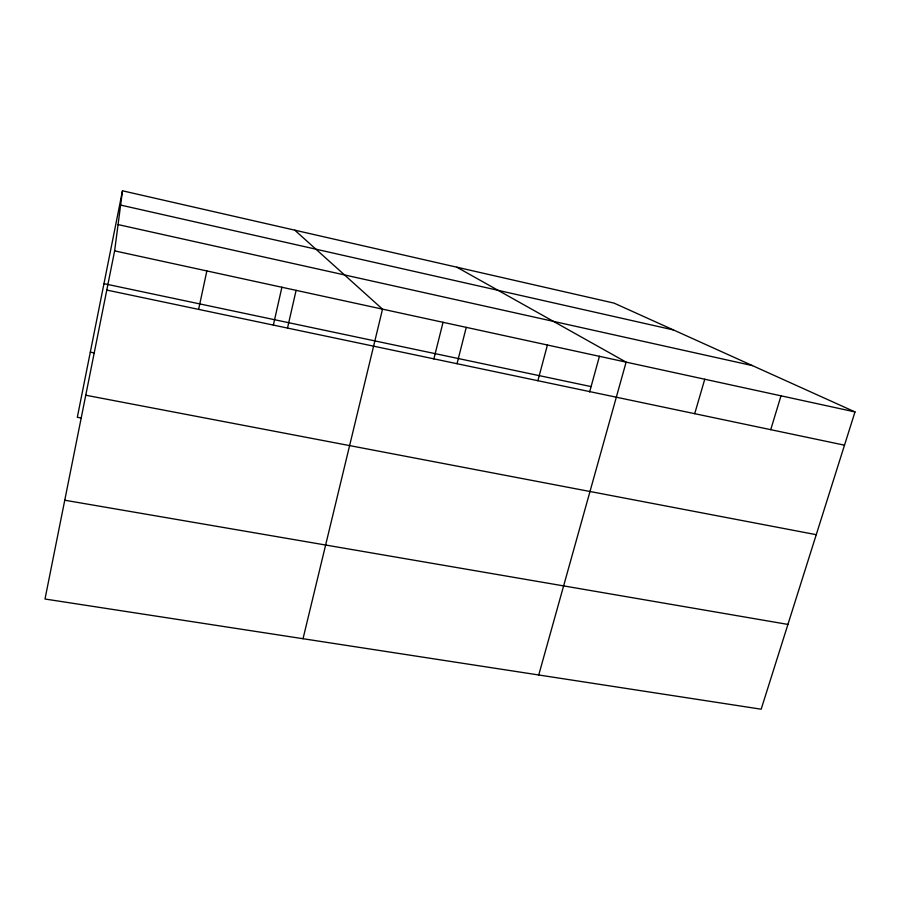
<?xml version="1.0" encoding="UTF-8"?>
<svg xmlns="http://www.w3.org/2000/svg" width="900" height="900" viewBox="0 0 900 900"><rect width="100%" height="100%" fill="white"/><g stroke="black" fill="none" stroke-linecap="round" stroke-linejoin="round"><path stroke-width="1.35" d="M114.626 250.875L122.479 190.8L614.059 303.12L855 411.919L761.164 709.2L45 599.018L114.626 250.875L855 411.919M122.479 190.8L77.321 417.285L81.405 418.05M198.619 309.386L206.854 270.934M273.375 325.035L281.914 287.19M287.505 328.072L296.1 290.351M303.03 638.719L382.522 309.15L294.784 230.175M433.845 358.999L443.059 322.245M457.02 363.713L466.256 327.364M537.885 380.723L547.414 345.015M589.613 391.984L599.445 356.265M538.74 674.977L626.119 362.137L456.851 267.21M694.699 413.685L704.756 379.238M770.726 429.671L781.009 395.82M64.755 500.22L787.928 624.42M85.759 395.224L816.244 534.69M90.304 352.136L94.421 352.957M106.785 290.07L844.504 445.185M103.961 283.669L591.097 386.595M118.069 224.584L752.467 365.625M120.611 205.076L673.504 329.963"/></g></svg>
